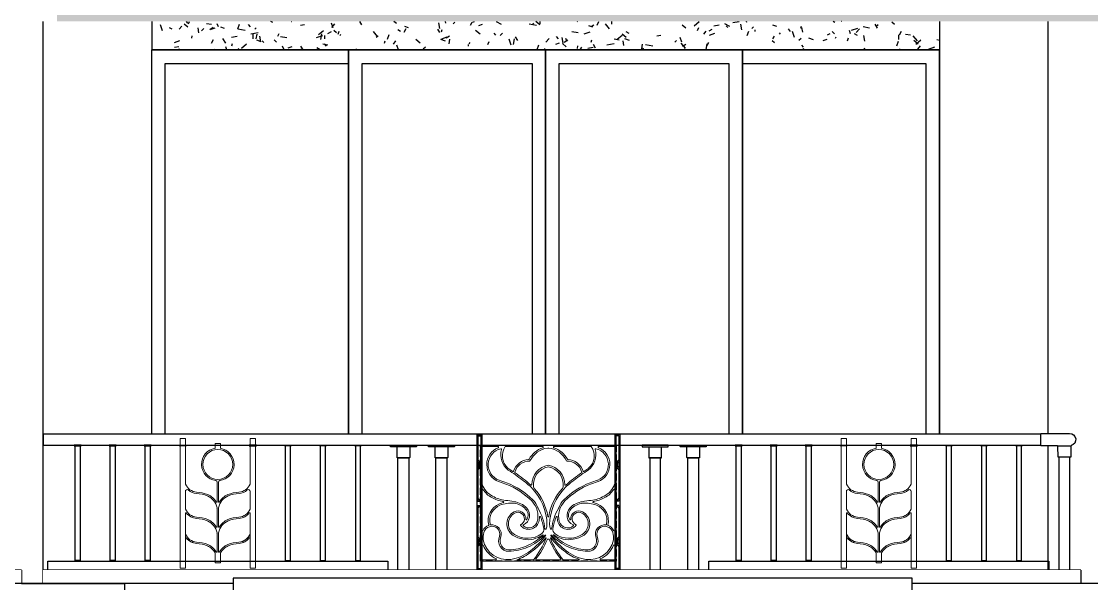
# Model space of a CAD drawing. Extents: x -12446 to 284554, y -295110 to 165007.
# Drawn here: x 84919 to 88859, y -210719 to -208649 of the extents above; entities that cross this region are included whole.
import ezdxf

# ---------------------------------------------------------------- set-up
doc = ezdxf.new("R2010")
doc.units = 0
doc.header["$LTSCALE"] = 1000
doc.linetypes.add('AX-14-E$0$DASH', pattern=[0.35, 0.25, -0.1])
doc.layers.get('0').update_dxf_attribs({"linetype": 'CONTINUOUS'})
doc.layers.get('Defpoints').update_dxf_attribs({"linetype": 'CONTINUOUS'})
for name, color, linetype in [('A-Anno-Note', 241, 'CONTINUOUS'), ('AX-14-comp-tc$0$AX-T-LMCZ-Z$0$AX-13-E01-E03$0$A-Detl-Patt', 8, 'CONTINUOUS'), ('AX-14-comp-tc$0$灰褐色真石漆', 15, 'CONTINUOUS'), ('AX-14-E$0$A-Detl-Fine', 152, 'CONTINUOUS'), ('AX-14-E$0$A-Detl-Medm', 40, 'CONTINUOUS'), ('AX-14-E$0$A-Detl-Thin', 131, 'CONTINUOUS'), ('AX-14-E$0$A-elev-FIXT', 9, 'CONTINUOUS'), ('AX-14-E$0$A-elev-HRAL', 61, 'CONTINUOUS'), ('AX-14-E$0$A-elev-XFINE', 8, 'CONTINUOUS'), ('AX-14-E$0$S-TYN太阳能板', 34, 'CONTINUOUS'), ('AX-14-E$0$栏杆型材', 82, 'CONTINUOUS'), ('AX-14-E$0$立面填充', 251, 'CONTINUOUS'), ('AX-14-E$0$阳台栏杆扶手', 82, 'CONTINUOUS')]:
    doc.layers.add(name, color=color, linetype=linetype)
doc.layers.add('AX-14-E$0$花形线', color=241, linetype='CONTINUOUS', lineweight=15)

# ---------------------------------------------------------------- blocks, each defined once
blk = doc.blocks.new('AX-14-E$0$A$C1DD741FE')
at = {"layer": 'AX-14-E$0$A-Detl-Thin'}
for p, q in [((26970.2, 1550), (23229.8, 1550)), ((26970.2, 1500), (26970.2, 1550)), ((30870.2, 1550), (27050, 1550)), ((27050, 1550), (27050, 1500))]:
    blk.add_line(p, q, dxfattribs=at)
at = {"layer": 'AX-14-E$0$A-Detl-Thin', "color": 1}
blk.add_lwpolyline([(22850, 1400), (22850, 1500), (23229.8, 1500), (23229.8, 1550), (26970.2, 1550), (26970.2, 1500), (27050, 1500), (27050, 1550), (30870.2, 1550), (30870.2, 1500), (34700, 1500), (34700, 1400)], dxfattribs=at)
blk.add_wipeout([(34700, 1500), (34700, 1400), (34650, 1400), (34650, 1300), (34600, 1300), (34450, 670), (34400, 670), (34400, 400), (34450, 400), (34450, 300), (31200, 300), (31200, 400), (31250, 400), (31250, 620), (23050, 620), (23050, 720), (23102.6, 720), (23074.9, 931), (23060, 969.8), (23060, 1009.6), (22989.1, 1009.6), (22920, 1300), (22920, 1330), (22900, 1330), (22900, 1400), (22850, 1400), (22850, 1500), (23229.8, 1500), (23229.8, 1550), (26970.2, 1550), (26970.2, 1500), (27050, 1500), (27050, 1550), (30870.2, 1550), (30870.2, 1500)]).dxf.layer = 'AX-14-E$0$A-Detl-Medm'
at = {"layer": 'AX-14-E$0$A-Detl-Medm'}
for p, q in [((30870.2, 1550), (30870.2, 1500)), ((30950, 1500), (22850, 1500))]:
    blk.add_line(p, q, dxfattribs=at)
blk.add_lwpolyline([(26970.2, 1500), (27350, 1500), (27350, 1400), (27300, 1400), (27300, 1330), (27280, 1330), (27280, 1299.8), (27210.9, 1009.6), (27140, 1009.6), (27140, 969.8), (27125.1, 931), (27120, 889.8), (27097.4, 720), (27150, 720), (27150, 620)], dxfattribs=at)
blk = doc.blocks.new('AX-14-E$0$4080转角立图')
at = {"layer": 'AX-14-E$0$A-elev-FIXT', "linetype": 'Continuous'}
blk.add_line((25.6, 42), (-24.3, 42), dxfattribs=at)
blk.add_lwpolyline([(-25.3, 43, -0.327139), (-24.2, 41.5), (-23.5, 0), (23.5, 0), (24.2, 40.5, -0.409111), (25.7, 42), (85.3, 42, 0.414214), (86.8, 43.5), (86.8, 86.5, 0.414214), (85.3, 88), (-18.8, 88, 0.865157)], format="xyb", close=True, dxfattribs=at)
blk = doc.blocks.new('AX-14-E$0$螺帽01')
at = {"layer": 'AX-14-E$0$A-elev-XFINE', "linetype": 'Continuous'}
blk.add_lwpolyline([(-12.5, -3), (12.5, -3, 0.414214), (13, -2.5), (13, -0.5, 0.414214), (12.5, 0), (-12.5, 0, 0.414214), (-13, -0.5), (-13, -2.5, 0.414214)], format="xyb", close=True, dxfattribs=at)
blk = doc.blocks.new('AX-14-E$0$40固定座立图')
at = {"layer": 'AX-14-E$0$A-elev-HRAL', "color": 6, "linetype": 'Continuous'}
blk.add_line((-26.5, -7), (26.5, -7), dxfattribs=at)
blk.add_lwpolyline([(48, -5), (48.1, 0), (-48.1, 0), (-48, -5, 0.41166), (-46, -7), (-26.5, -7, -0.41166), (-23.5, -10), (-23.2, -46, 0.41166), (-22.2, -47), (22.2, -47, 0.41166), (23.2, -46), (23.5, -10, -0.41166), (26.5, -7), (46, -7, 0.41166)], format="xyb", close=True, dxfattribs=at)
blk = doc.blocks.new('AX-14-E$0$镁铝合金竖杆496')
at = {"layer": 'AX-14-E$0$A-elev-HRAL', "ltscale": 10}
for p, q in [((-13.5, 251.5, 0), (-13.5, -243.5, 0)), ((-13, 252, 0), (5, 252, 0)), ((-10, 248, 0), (-10, 149.3)), ((-9.5, 248.5, 0), (1.5, 248.5, 0)), ((2, 248, 0), (2, -240, 0)), ((5.5, 251.5, 0), (5.5, -243.5, 0)), ((-10, 159.3), (0, 149.3)), ((-10, 149.3), (0, 149.3)), ((-10, 148.3), (-10, 134.3)), ((-10, 148.3), (0, 148.3)), ((-10, 134.3), (0, 134.3)), ((-10, 133.3), (-10, 8)), ((-10, 133.3), (0, 133.3)), ((-10, 123.3), (0, 133.3)), ((0, 149.3), (0, 133.3)), ((2, 141.3), (5.5, 141.3)), ((-10, 18), (0, 8)), ((-10, 8), (0, 8)), ((0, 8), (0, -8)), ((-10, -8), (-10, -133.5)), ((-10, -8), (0, -8)), ((-10, -18), (0, -8)), ((-10, -123.5), (0, -133.5)), ((-10, -133.5), (0, -133.5)), ((-10, -134.5), (-10, -148.5)), ((-10, -134.5), (0, -134.5)), ((-10, -148.5), (0, -148.5)), ((-10, -149.5), (-10, -240, 0)), ((-10, -149.5), (0, -149.5)), ((-10, -159.5), (0, -149.5)), ((0, -133.5), (0, -149.5)), ((2, -141.5), (5.5, -141.5)), ((-13, -244, 0), (5, -244, 0)), ((-9.5, -240.5, 0), (1.5, -240.5, 0))]:
    blk.add_line(p, q, dxfattribs=at)
for centre, start, end in [((-13, 251.5, 0), 90, 180), ((-9.5, 248, 0), 90, 180), ((1.5, 248, 0), 0, 90), ((5, 251.5, 0), 0, 90), ((-13, -243.5, 0), 180, 270), ((-9.5, -240, 0), 180, 270), ((1.5, -240, 0), 270, 0), ((5, -243.5, 0), 270, 0)]:
    blk.add_arc(centre, 0.5, start, end, dxfattribs=at)
blk = doc.blocks.new('AX-14-E$0$祥云铁花七')
at = {"layer": 'AX-14-E$0$花形线'}
for p, q in [((0, -107.2), (0, -3.2)), ((0, -3.2), (7, -3.2)), ((5.5, -6.7), (5.5, -139.2)), ((65, -5.7), (6.5, -5.7)), ((9, -1.2), (7, -3.2)), ((9, -0.2), (491, -0.2)), ((9, -0.2), (9, -1.2)), ((229.3, -5.7), (91.6, -5.7)), ((408.4, -5.7), (270.7, -5.7)), ((493.5, -5.7), (435, -5.7)), ((491, -0.2), (491, -1.2)), ((491, -1.2), (493, -3.2)), ((500, -3.2), (493, -3.2)), ((494.5, -139.2), (494.5, -6.7)), ((500, -3.2), (500, -107.2)), ((0, -407.2), (0, -107.2)), ((101.4, -84.4), (119, -97)), ((381, -97), (398.6, -84.4)), ((500, -107.2), (500, -407.2)), ((94.2, -143.7), (67, -134.4)), ((96.2, -138.5), (96.2, -138.5)), ((403.8, -138.5), (403.8, -138.5)), ((433, -134.4), (405.8, -143.7)), ((5.5, -164.1), (5.5, -314.3)), ((494.5, -314.3), (494.5, -164.1)), ((35.6, -290.7), (36, -293.1)), ((214.8, -282.6), (214.7, -282.7)), ((285.3, -282.7), (285.2, -282.6)), ((464, -293.1), (464.4, -290.7)), ((504, -348.5), (500, -348.5)), ((505, -349.5), (504, -348.5)), ((504, -362.5), (504, -348.5)), ((505, -361.5), (505, -349.5)), ((5.5, -369.9), (5.5, -421.5)), ((494.5, -421.5), (494.5, -369.9)), ((504, -362.5), (500, -362.5)), ((505, -361.5), (504, -362.5)), ((0, -425), (0, -405.2)), ((0, -425), (7, -425)), ((6.5, -422.5), (57.3, -422.5)), ((9, -427), (7, -425)), ((9, -428), (9, -427)), ((491, -428), (9, -428)), ((138.2, -422.5), (195.1, -422.5)), ((205.6, -422.5), (294.4, -422.5)), ((304.9, -422.5), (366.1, -422.5)), ((443.2, -422.5), (493.5, -422.5)), ((491, -427), (493, -425)), ((491, -428), (491, -427)), ((500, -425), (493, -425)), ((500, -405.2), (500, -425))]:
    blk.add_line(p, q, dxfattribs=at)
at = {"layer": 'AX-14-E$0$花形线', "ltscale": 10}
for p, q in [((-5, -66.7), (-4, -65.7)), ((-5, -78.7), (-5, -66.7)), ((-5, -78.7), (-4, -79.7)), ((-4, -65.7), (0, -65.7)), ((-4, -79.7), (-4, -65.7)), ((504, -65.7), (500, -65.7)), ((505, -66.7), (504, -65.7)), ((504, -79.7), (504, -65.7)), ((505, -78.7), (504, -79.7)), ((505, -78.7), (505, -66.7)), ((-4, -79.7), (0, -79.7)), ((504, -79.7), (500, -79.7)), ((-5, -349.5), (-4, -348.5)), ((-5, -361.5), (-5, -349.5)), ((-4, -348.5), (0, -348.5)), ((-4, -362.5), (-4, -348.5)), ((-5, -361.5), (-4, -362.5)), ((-4, -362.5), (0, -362.5))]:
    blk.add_line(p, q, dxfattribs=at)
at = {"layer": 'AX-14-E$0$花形线'}
for centre, radius, start, end in [((6.5, -6.7), 1, 90, 180), ((90.2, -71.8), 66.8, 111.4629, 249.7109), ((89.4, -72.2), 60.6, 103.7038, 249.4926), ((65, -7.7), 2, 291.4629, 90), ((146.9, -35), 72.1, 164.5587, 232.2861), ((75.5, -15.3), 2, 344.5587, 103.7038), ((139.1, -39.8), 58.4, 144.3447, 229.8382), ((258.8, -95.4), 90.5, 108.6201, 151.5086), ((258.2, -94.7), 84.1, 96.8348, 154.2697), ((229.3, -7.7), 2, 288.6201, 90), ((250, -26), 15, 83.1652, 96.8348), ((241.8, -94.7), 84.1, 25.7303, 83.1652), ((270.7, -7.7), 2, 90, 251.3799), ((241.2, -95.4), 90.5, 28.4914, 71.3799), ((353.1, -35), 72.1, 307.7139, 15.4413), ((360.9, -39.8), 58.4, 310.1618, 35.6553), ((424.5, -15.3), 2, 76.2962, 195.4413), ((410.6, -72.2), 60.6, 289.9688, 76.2962), ((435, -7.7), 2, 90, 248.5371), ((409.8, -71.8), 66.8, 290.2891, 68.5371), ((493.5, -6.7), 1, 0, 90), ((180.7, -114.8), 61.6, 92.9378, 162.2662), ((180.7, -114.8), 56.1, 89.2014, 164.7366), ((177.5, -51.3), 2, 272.9378, 332.1055), ((181.5, -57.7), 1, 269.2014, 334.727), ((262.6, -147.1), 73.7, 99.8083, 178.7152), ((237.4, -147.1), 73.7, 1.2848, 80.1917), ((318.5, -57.7), 1, 205.273, 270.7986), ((319.3, -114.8), 56.1, 15.2634, 90.7986), ((322.5, -51.3), 2, 207.8945, 267.0622), ((319.3, -114.8), 61.6, 17.7338, 87.0622), ((-287.1, -696.9), 719.7, 52.1378, 57.1958), ((120.2, -95.4), 2, 234.3098, 342.2662), ((128.6, -100.5), 2, 164.7366, 234.9669), ((-181, -559.2), 551.4, 48.3295, 55.988), ((261.2, -145.6), 66, 99.8055, 187.1068), ((238.8, -145.6), 66, 352.8932, 80.1945), ((681, -559.2), 551.4, 124.012, 131.6705), ((787.1, -696.9), 719.7, 122.8042, 127.8622), ((371.4, -100.5), 2, 305.0331, 15.2634), ((379.8, -95.4), 2, 197.7338, 305.6902), ((20.5, -139.2), 15, 180, 198.5788), ((78.8, -119.6), 76.5, 198.5788, 243.5048), ((73.4, -114.9), 15, 249.4926, 253.5166), ((-30.5, -466.2), 351.3, 68.8614, 73.5166), ((-3.1, -395.2), 269.7, 44.6157, 68.8614), ((-10.5, -406.5), 288.4, 45.1922, 68.2807), ((-6.7, -352.7), 276.1, 45.5911, 54.2274), ((186.9, -145.9), 2, 228.3295, 10.7823), ((49.6, -295.2), 195.5, 0.3834, 45.5911), ((205.7, -152.9), 10, 185.2537, 222.1559), ((450.4, -295.2), 195.5, 134.4089, 179.6166), ((294.3, -152.9), 10, 317.8441, 354.7463), ((510.5, -406.5), 288.4, 111.7193, 134.8078), ((503.1, -395.2), 269.7, 111.1386, 135.3843), ((313.1, -145.9), 2, 169.2177, 311.6705), ((506.7, -352.7), 276.1, 125.7726, 134.4089), ((530.5, -466.2), 351.3, 106.4044, 111.1386), ((421.2, -119.6), 76.5, 296.4952, 341.4212), ((479.5, -139.2), 15, 341.4212, 0), ((7.5, -164.1), 2, 31.9301, 180), ((78.7, -119.7), 81.9, 211.9301, 243.3006), ((105.7, -81.9), 128, 240.1164, 260.3322), ((105.7, -81.9), 122.5, 240.1164, 263.9737), ((48.3, -295.4), 202.4, 9.2413, 42.1559), ((451.7, -295.4), 202.4, 137.8441, 170.7587), ((394.3, -81.9), 122.5, 276.0263, 299.8836), ((394.3, -81.9), 128, 279.6678, 299.8836), ((421.3, -119.7), 81.9, 296.6994, 328.0699), ((492.5, -164.1), 2, 360, 148.0699), ((95.1, -278.1), 66.4, 112.1901, 194.3855), ((94.9, -277.9), 60.7, 112.1323, 192.199), ((115.1, -332), 123.9, 104.3564, 111.3434), ((114, -324.9), 111.5, 85.2413, 112.1323), ((83.9, -210), 2, 284.3564, 80.3322), ((53.6, -567.3), 365.7, 78.9111, 83.8433), ((114.3, -285.5), 72.2, 43.6853, 82.8845), ((115.1, -283.9), 76, 43.334, 83.3313), ((142, -258.6), 39.1, 295.1597, 43.334), ((144.4, -257.8), 31.3, 329.1668, 45.0781), ((133.7, -261.3), 78.3, 345.2933, 45.1922), ((133.7, -261.3), 83.8, 21.5129, 45.1922), ((230.3, -223.3), 20, 201.5129, 209.4559), ((34.3, -333.9), 205, 7.1734, 29.4559), ((465.7, -333.9), 205, 150.5441, 172.8266), ((269.7, -223.3), 20, 330.5441, 338.4871), ((366.3, -261.3), 78.3, 134.8078, 194.7067), ((366.3, -261.3), 83.8, 134.8078, 158.4871), ((358, -258.6), 39.1, 136.666, 244.8403), ((355.6, -257.8), 31.3, 134.9219, 210.8332), ((384.9, -283.9), 76, 96.6687, 136.666), ((385.7, -285.5), 72.2, 97.1155, 136.3147), ((446.4, -567.3), 365.7, 96.1567, 101.0889), ((386, -324.9), 111.5, 67.8677, 94.7586), ((416.1, -210), 2, 99.6678, 255.6436), ((384.9, -332), 123.9, 68.6566, 75.6436), ((405.1, -277.9), 60.7, 347.801, 67.8677), ((404.9, -278.1), 66.4, 345.6145, 67.8099), ((148.1, -290.2), 50.6, 118.3226, 234.3446), ((148, -290.1), 45, 117.9536, 240.6207), ((138.1, -271.5), 29.5, 357.7363, 118.4287), ((138.1, -271.5), 24, 293.393, 117.9205), ((169.6, -272.8), 2, 177.7363, 329.1668), ((133.7, -261.3), 83.8, 345.2933, 357.6896), ((219.4, -264.8), 2, 20.1455, 177.6896), ((-25.3, -354.5), 262.7, 10.3928, 20.1455), ((250, -262.6), 2, 189.2413, 350.7587), ((525.3, -354.5), 262.7, 159.8545, 169.6072), ((280.6, -264.8), 2, 2.3104, 159.8545), ((366.3, -261.3), 83.8, 182.3104, 194.7067), ((330.4, -272.8), 2, 210.8332, 2.2637), ((361.9, -271.5), 29.5, 61.5713, 182.2637), ((361.9, -271.5), 24, 62.0795, 246.607), ((352, -290.1), 45, 299.3793, 62.0464), ((351.9, -290.2), 50.6, 305.6554, 61.6774), ((7.5, -314.3), 2, 180, 334.1364), ((44.7, -332.3), 39.3, 111.7373, 154.1364), ((45, -332.8), 34.4, 109.6431, 162.4707), ((29.7, -294.9), 1, 291.9632, 14.3855), ((42.5, -327.8), 28.8, 343.2516, 108.1432), ((37, -292.9), 1, 191.0799, 278.9061), ((42.5, -327.8), 34.3, 342.2251, 98.9061), ((148, -294.5), 1, 113.393, 217.2759), ((177.8, -271.8), 38.5, 217.2759, 343.5434), ((159.4, -295.7), 2, 115.1597, 230.4792), ((178.6, -272.6), 32.1, 230.4792, 344.4049), ((213.4, -310.8), 20, 304.6649, 10.3928), ((239.7, -308.1), 2, 187.1734, 335.5468), ((205.1, -292.3), 40.1, 335.5468, 357.7723), ((294.9, -292.3), 40.1, 182.2277, 204.4532), ((260.3, -308.1), 2, 204.4532, 352.8266), ((286.6, -310.8), 20, 169.6072, 235.3351), ((322.2, -271.8), 38.5, 196.4566, 322.7241), ((321.4, -272.6), 32.1, 195.5951, 309.5208), ((340.6, -295.7), 2, 309.5208, 64.8403), ((352, -294.5), 1, 322.7241, 66.607), ((457.5, -327.8), 34.3, 81.0939, 197.7749), ((457.5, -327.8), 28.8, 71.8568, 196.7484), ((463, -292.9), 1, 261.0939, 348.9201), ((455, -332.8), 34.4, 17.5293, 70.3569), ((470.3, -294.9), 1, 165.6145, 248.0368), ((455.3, -332.3), 39.3, 25.8636, 68.2627), ((492.5, -314.3), 2, 205.8636, 0), ((98.6, -342), 88.6, 167.2346, 184.2621), ((99.3, -331.1), 90.7, 191.1235, 277.7), ((107.1, -351.7), 40.2, 157.1293, 212.2197), ((107.1, -351.7), 34.7, 157.134, 212.4682), ((176.1, -243.2), 105.2, 236.8488, 260.0488), ((173.7, -253.4), 89.7, 237.7959, 304.6649), ((174.2, -254), 94.3, 260.0488, 306.1557), ((75.9, -161.3), 230.4, 294.2606, 312.4746), ((92, -188), 205, 293.5859, 315.7061), ((5.5, -153.1), 295.9, 307.0893, 322.472), ((23.9, -173.6), 273.8, 306.6048, 322.2397), ((-30.5, -235.3), 293.2, 320.3131, 338.4375), ((-3.8, -249.5), 268.3, 320.7734, 338.2141), ((230.5, -331), 1.09, 342.7316, 126.1557), ((239.1, -332.5), 1.33, 322.472, 104.2732), ((240.9, -342.5), 1.33, 338.4375, 114.1721), ((250, -351), 5, 21.7859, 158.2141), ((503.8, -249.5), 268.3, 201.7859, 219.2266), ((259.1, -342.5), 1.33, 65.8279, 201.5625), ((530.5, -235.3), 293.2, 201.5625, 219.6869), ((260.9, -332.5), 1.33, 75.7268, 217.528), ((476.1, -173.6), 273.8, 217.7603, 233.3952), ((494.5, -153.1), 295.9, 217.528, 232.9107), ((408, -188), 205, 224.2939, 246.4141), ((269.5, -331), 1.09, 53.8443, 197.2684), ((424.1, -161.3), 230.4, 227.5254, 245.7394), ((325.8, -254), 94.3, 233.8443, 279.9512), ((326.3, -253.4), 89.7, 235.3351, 302.2041), ((323.9, -243.2), 105.2, 279.9512, 303.1512), ((400.5, -330.8), 91, 262.4286, 348.7478), ((392.9, -351.7), 34.7, 327.5318, 22.866), ((392.9, -351.7), 40.2, 327.7803, 22.8707), ((401.4, -342), 88.6, 355.7379, 12.7654), ((8, -370.3), 2.5, 33.9087, 170.982), ((97.8, -332.9), 94.8, 202.3084, 245.8595), ((104.7, -354.5), 36.7, 210.5687, 270.3076), ((104.7, -354.5), 31.2, 210.5585, 270.3163), ((104, -223.5), 162.2, 270.3163, 294.2606), ((100.6, -207.8), 183.4, 271.3252, 293.5859), ((87.1, -267.4), 155.5, 279.0375, 308.5138), ((96.7, -279.7), 145.4, 285.8798, 308.5187), ((442.8, -218.5), 217.9, 233.3952, 249.4015), ((412.9, -267.4), 155.5, 231.4862, 260.9625), ((399.4, -207.8), 183.4, 246.4141, 268.6748), ((396, -223.5), 162.2, 245.7394, 269.6837), ((395.3, -354.5), 31.2, 269.6837, 329.4415), ((395.3, -354.5), 36.7, 269.6924, 329.4313), ((402.2, -332.9), 94.8, 294.6417, 337.6916), ((492, -370.3), 2.5, 9.018, 146.0913), ((6.5, -421.5), 1, 180, 270), ((57.3, -420.5), 2, 270, 32.0975), ((138.2, -420.5), 2, 151.1399, 270), ((205.6, -420.5), 2, 140.7734, 270), ((294.4, -420.5), 2, 270, 39.2266), ((443.2, -420.5), 2, 135.3636, 270), ((493.5, -421.5), 1, 270, 0)]:
    blk.add_arc(centre, radius, start, end, dxfattribs=at)
at = {"layer": 'Defpoints', "color": 1, "linetype": 'AX-14-E$0$DASH', "ltscale": 0.1}
blk.add_lwpolyline([(0, -428), (500, -428), (500, 0), (0, 0)], close=True, dxfattribs=at)
blk = doc.blocks.new('AX-14-E$0$麦穗铁花十')
at = {"layer": 'AX-14-E$0$花形线'}
for p, q in [((0, 0), (19, 0)), ((0, -477), (0, 0)), ((19, 0), (19, -163.7)), ((258, -163.7), (258, 0)), ((258, 0), (277, 0)), ((277, 0), (277, -477)), ((148, -18), (129, -18)), ((129, -36), (129, -18)), ((148, -18), (148, -36)), ((19, -194.2), (19, -255.7)), ((136, -232.5), (136, -159.8)), ((141, -159.8), (141, -232.5)), ((258, -255.7), (258, -194.2)), ((19, -274.9), (19, -347.7)), ((136, -324.5), (136, -258.9)), ((141, -258.9), (141, -324.5)), ((258, -347.7), (258, -274.9)), ((19, -477), (19, -347.7)), ((136, -416.5), (136, -350.9)), ((136, -416.5), (136, -350.9)), ((141, -350.9), (141, -416.5)), ((141, -350.9), (141, -416.5)), ((258, -347.7), (258, -458.9)), ((19, -366.9), (19, -439.7)), ((19, -366.9), (19, -439.7)), ((258, -439.7), (258, -366.9)), ((258, -477), (258, -366.9)), ((129, -458), (129, -421.2)), ((148, -458), (148, -421.2)), ((148, -458), (129, -458)), ((19, -477), (0, -477)), ((277, -477), (258, -477))]:
    blk.add_line(p, q, dxfattribs=at)
blk.add_circle((138.5, -95.2), 55, dxfattribs=at)
for centre, radius, start, end in [((138.5, -95.2), 60, 99.1102, 263.3742), ((138.5, -95.2), 60, 276.6258, 80.8898), ((131, -159.8), 5, 0, 83.3742), ((146, -159.8), 5, 96.6259, 180), ((29, -163.7), 10, 180, 202.5285), ((25.5, -194.2), 6.5, 48.9817, 180), ((65, -148.8), 49, 202.5283, 264.7738), ((65, -148.8), 53.7, 228.9817, 264.9129), ((212, -148.8), 49, 275.2262, 337.4717), ((212, -148.8), 53.7, 275.0871, 311.0183), ((251.5, -194.2), 6.5, 360, 131.0183), ((248, -163.7), 10, 337.4718, 360), ((55.9, -319.5), 117.3, 67.9628, 87.8994), ((55.9, -319.4), 121.9, 67.8778, 87.8433), ((74.7, -267.6), 62.3, 11.9892, 66.0287), ((74.7, -267.6), 67, 30.6455, 66.0287), ((134, -232.5), 2, 210.6455, 360), ((143, -232.5), 2, 180, 329.3545), ((202.3, -267.6), 62.3, 113.9713, 168.0108), ((202.3, -267.6), 67, 113.9713, 149.3545), ((221.1, -319.4), 121.9, 92.1567, 112.1222), ((221.1, -319.5), 117.3, 92.1006, 112.0372), ((29, -255.7), 10, 180, 202.5285), ((21, -274.9), 2, 37.8001, 180), ((65, -240.8), 49, 202.5283, 264.7738), ((65, -240.8), 53.7, 217.8001, 264.9129), ((116, -258.9), 20, 360, 11.9893), ((161, -258.9), 20, 168.0107, 180), ((212, -240.8), 49, 275.2262, 337.4717), ((212, -240.8), 53.7, 275.0871, 322.1999), ((256, -274.9), 2, 360, 142.1999), ((248, -255.7), 10, 337.4718, 360), ((55.9, -411.5), 117.3, 67.9628, 87.8994), ((55.9, -411.4), 121.9, 67.8778, 87.8433), ((74.7, -359.6), 62.3, 11.9892, 66.0287), ((74.7, -359.6), 67, 30.6455, 66.0287), ((202.3, -359.6), 62.3, 113.9713, 168.0108), ((202.3, -359.6), 67, 113.9713, 149.3545), ((221.1, -411.4), 121.9, 92.1567, 112.1222), ((221.1, -411.5), 117.3, 92.1006, 112.0372), ((29, -347.7), 10, 180, 202.5285), ((29, -347.7), 10, 180, 202.5285), ((65, -332.8), 49, 202.5283, 264.7738), ((65, -332.8), 49, 202.5283, 264.7738), ((65, -332.8), 49, 202.5283, 264.7738), ((134, -324.5), 2, 210.6456, 360), ((116, -350.9), 20, 360, 11.9892), ((116, -350.9), 20, 360, 11.9892), ((143, -324.5), 2, 180, 329.3545), ((161, -350.9), 20, 168.0107, 180), ((161, -350.9), 20, 168.0108, 180), ((212, -332.8), 49, 275.2262, 339.9297), ((212, -332.8), 49, 275.2262, 337.4717), ((212, -332.8), 49, 275.2262, 337.4717), ((248, -347.7), 10, 337.4718, 360), ((248, -347.7), 10, 337.4718, 360), ((21, -366.9), 2, 37.8001, 180), ((21, -366.9), 2, 37.8001, 180), ((65, -332.8), 53.7, 217.8001, 264.9129), ((65, -332.8), 53.7, 217.8001, 264.9129), ((65, -332.8), 53.7, 220.6616, 264.9129), ((55.9, -503.5), 117.3, 67.9628, 87.8994), ((55.9, -503.5), 117.3, 67.9628, 87.8994), ((55.9, -503.4), 121.9, 67.8778, 87.8433), ((55.9, -503.4), 121.9, 67.8778, 87.8433), ((74.7, -451.6), 67, 33.5141, 66.0287), ((74.7, -451.6), 67, 30.6455, 66.0287), ((74.7, -451.6), 67, 30.6455, 66.0287), ((202.3, -451.6), 67, 113.9713, 149.3545), ((202.3, -451.6), 67, 113.9713, 149.3545), ((202.3, -451.6), 67, 113.9713, 149.3545), ((202.3, -451.6), 67, 113.9713, 146.4859), ((221.1, -503.4), 121.9, 92.1567, 112.1222), ((221.1, -503.4), 121.9, 92.1567, 112.1222), ((221.1, -503.5), 117.3, 92.1006, 112.0372), ((221.1, -503.5), 117.3, 92.1006, 112.0372), ((212, -332.8), 53.7, 275.0871, 322.1999), ((212, -332.8), 53.7, 275.0871, 322.1999), ((212, -332.8), 53.7, 275.0871, 319.3384), ((256, -366.9), 2, 360, 142.1999), ((256, -366.9), 2, 360, 142.1999), ((74.7, -451.6), 62.3, 29.2187, 66.0287), ((134, -416.5), 2, 210.6456, 360), ((134, -416.5), 2, 210.6455, 360), ((143, -416.5), 2, 180, 329.3545), ((143, -416.5), 2, 180, 329.3544), ((202.3, -451.6), 62.3, 113.9713, 150.7813)]:
    blk.add_arc(centre, radius, start, end, dxfattribs=at)
blk = doc.blocks.new('AX-14-E$0$sreherhehrheg')
at = {"layer": 'AX-14-E$0$A-Detl-Fine'}
for points in [[(171311.3, 244652.7), (171311.3, 246017.7), (171986.3, 246017.7)], [(172036.3, 244652.7), (172036.3, 246017.7), (172661.3, 246017.7), (172661.3, 244652.7)], [(172761.3, 244652.7), (172761.3, 246017.7), (173386.3, 246017.7), (173386.3, 244652.7)], [(173436.3, 246017.7), (174111.3, 246017.7), (174111.3, 244652.7)]]:
    blk.add_lwpolyline(points, dxfattribs=at)
at = {"layer": 'AX-14-E$0$A-Detl-Thin'}
for p, q in [((170861.3, 244102.7), (170861.3, 246172.7)), ((174561.3, 244655.7), (174561.3, 246172.7)), ((174161.3, 246067.7), (171261.3, 246067.7)), ((174161.3, 244652.7), (174161.3, 246067.7)), ((174561.3, 244152.7), (174561.3, 244609.7))]:
    blk.add_line(p, q, dxfattribs=at)
for points in [[(171261.3, 244652.7), (171261.3, 246067.7), (171986.3, 246067.7), (171986.3, 244652.7)], [(171986.3, 244652.7), (171986.3, 246067.7), (172711.3, 246067.7), (172711.3, 244652.7)], [(172711.3, 244652.7), (172711.3, 246067.7), (173436.3, 246067.7), (173436.3, 244652.7)], [(173436.3, 244652.7), (173436.3, 246067.7), (174161.3, 246067.7), (174161.3, 244652.7)]]:
    blk.add_lwpolyline(points, dxfattribs=at)
at = {"layer": 'AX-14-E$0$A-elev-HRAL', "ltscale": 10, "elevation": 0}
for points in [[(170976, 244612.7, 0.414214), (170975.5, 244612.2), (170975.5, 244610.2, 0.414214), (170976, 244609.7), (171001, 244609.7, 0.414214), (171001.5, 244610.2), (171001.5, 244612.2, 0.414214), (171001, 244612.7)], [(171105, 244612.7, 0.414214), (171104.5, 244612.2), (171104.5, 244610.2, 0.414214), (171105, 244609.7), (171130, 244609.7, 0.414214), (171130.5, 244610.2), (171130.5, 244612.2, 0.414214), (171130, 244612.7)], [(171234, 244612.7, 0.414214), (171233.5, 244612.2), (171233.5, 244610.2, 0.414214), (171234, 244609.7), (171259, 244609.7, 0.414214), (171259.5, 244610.2), (171259.5, 244612.2, 0.414214), (171259, 244612.7)], [(171775, 244612.7, -0.414214), (171775.5, 244612.2), (171775.5, 244610.2, -0.414214), (171775, 244609.7), (171750, 244609.7, -0.414214), (171749.5, 244610.2), (171749.5, 244612.2, -0.414214), (171750, 244612.7)], [(171904, 244612.7, -0.414214), (171904.5, 244612.2), (171904.5, 244610.2, -0.414214), (171904, 244609.7), (171879, 244609.7, -0.414214), (171878.5, 244610.2), (171878.5, 244612.2, -0.414214), (171879, 244612.7)], [(172033, 244612.7, -0.414214), (172033.5, 244612.2), (172033.5, 244610.2, -0.414214), (172033, 244609.7), (172008, 244609.7, -0.414214), (172007.5, 244610.2), (172007.5, 244612.2, -0.414214), (172008, 244612.7)], [(173409.5, 244612.7, 0.414214), (173409, 244612.2), (173409, 244610.2, 0.414214), (173409.5, 244609.7), (173434.5, 244609.7, 0.414214), (173435, 244610.2), (173435, 244612.2, 0.414214), (173434.5, 244612.7)], [(173538.5, 244612.7, 0.414214), (173538, 244612.2), (173538, 244610.2, 0.414214), (173538.5, 244609.7), (173563.5, 244609.7, 0.414214), (173564, 244610.2), (173564, 244612.2, 0.414214), (173563.5, 244612.7)], [(173667.5, 244612.7, 0.414214), (173667, 244612.2), (173667, 244610.2, 0.414214), (173667.5, 244609.7), (173692.5, 244609.7, 0.414214), (173693, 244610.2), (173693, 244612.2, 0.414214), (173692.5, 244612.7)], [(174208.5, 244612.7, -0.414214), (174209, 244612.2), (174209, 244610.2, -0.414214), (174208.5, 244609.7), (174183.5, 244609.7, -0.414214), (174183, 244610.2), (174183, 244612.2, -0.414214), (174183.5, 244612.7)], [(174337.5, 244612.7, -0.414214), (174338, 244612.2), (174338, 244610.2, -0.414214), (174337.5, 244609.7), (174312.5, 244609.7, -0.414214), (174312, 244610.2), (174312, 244612.2, -0.414214), (174312.5, 244612.7)], [(174466.5, 244612.7, -0.414214), (174467, 244612.2), (174467, 244610.2, -0.414214), (174466.5, 244609.7), (174441.5, 244609.7, -0.414214), (174441, 244610.2), (174441, 244612.2, -0.414214), (174441.5, 244612.7)]]:
    blk.add_lwpolyline(points, format="xyb", close=True, dxfattribs=at)
for points in [[(170998, 244187.7), (170979, 244187.7), (170979, 244609.7), (170998, 244609.7)], [(171127, 244187.7), (171108, 244187.7), (171108, 244609.7), (171127, 244609.7)], [(171256, 244187.7), (171237, 244187.7), (171237, 244609.7), (171256, 244609.7)], [(171753, 244187.7), (171772, 244187.7), (171772, 244609.7), (171753, 244609.7)], [(171882, 244187.7), (171901, 244187.7), (171901, 244609.7), (171882, 244609.7)], [(172011, 244187.7), (172030, 244187.7), (172030, 244609.7), (172011, 244609.7)], [(173431.5, 244187.7), (173412.5, 244187.7), (173412.5, 244609.7), (173431.5, 244609.7)], [(173560.5, 244187.7), (173541.5, 244187.7), (173541.5, 244609.7), (173560.5, 244609.7)], [(173689.5, 244187.7), (173670.5, 244187.7), (173670.5, 244609.7), (173689.5, 244609.7)], [(174186.5, 244187.7), (174205.5, 244187.7), (174205.5, 244609.7), (174186.5, 244609.7)], [(174315.5, 244187.7), (174334.5, 244187.7), (174334.5, 244609.7), (174315.5, 244609.7)], [(174444.5, 244187.7), (174463.5, 244187.7), (174463.5, 244609.7), (174444.5, 244609.7)]]:
    blk.add_lwpolyline(points, close=True, dxfattribs=at)
at = {"layer": 'AX-14-E$0$栏杆型材', "elevation": 0}
for points in [[(172167.8, 244565.7), (172207.8, 244565.7), (172207.8, 244152.7), (172167.8, 244152.7)], [(172307.8, 244565.7), (172347.8, 244565.7), (172347.8, 244152.7), (172307.8, 244152.7)], [(173134.8, 244565.7), (173094.8, 244565.7), (173094.8, 244152.7), (173134.8, 244152.7)], [(173234.8, 244565.7), (173274.8, 244565.7), (173274.8, 244152.7), (173234.8, 244152.7)]]:
    blk.add_lwpolyline(points, close=True, dxfattribs=at)
at = {"layer": 'AX-14-E$0$栏杆型材'}
for points in [[(174641.3, 244567.7), (174601.3, 244567.7), (174601.3, 244152.7), (174641.3, 244152.7)], [(170878.3, 244184.7), (172130.8, 244184.7), (172130.8, 244152.7), (170878.3, 244152.7)], [(173311.8, 244184.7), (174564.3, 244184.7), (174564.3, 244152.7), (173311.8, 244152.7)]]:
    blk.add_lwpolyline(points, close=True, dxfattribs=at)
at = {"layer": 'AX-14-E$0$阳台栏杆扶手'}
blk.add_lwpolyline([(170861.7, 244612.7), (174534.5, 244612.7), (174534.5, 244652.7), (170861.7, 244652.7)], close=True, dxfattribs=at)
blk.add_blockref('AX-14-E$0$麦穗铁花十', (171366, 244636.7, 0))
at = {"xscale": -1}
for name, p in [('AX-14-E$0$麦穗铁花十', (174076.5, 244636.7, 0)), ('AX-14-E$0$祥云铁花七', (172971.3, 244612.7, 0))]:
    blk.add_blockref(name, p, dxfattribs=at)
at = {"layer": 'AX-14-E$0$A-elev-HRAL'}
for name, p in [('AX-14-E$0$镁铝合金竖杆496', (172471.3, 244398.7, 0)), ('AX-14-E$0$40固定座立图', (173114.8, 244612.7, 0))]:
    blk.add_blockref(name, p, dxfattribs=at)
at = {"layer": 'AX-14-E$0$A-elev-HRAL', "xscale": -1}
for name, p in [('AX-14-E$0$镁铝合金竖杆496', (172971.3, 244398.7, 0)), ('AX-14-E$0$4080转角立图', (174621.3, 244567.7)), ('AX-14-E$0$40固定座立图', (172187.8, 244612.7, 0)), ('AX-14-E$0$40固定座立图', (172327.8, 244612.7, 0)), ('AX-14-E$0$40固定座立图', (173254.8, 244612.7, 0))]:
    blk.add_blockref(name, p, dxfattribs=at)
at = {"layer": 'AX-14-E$0$栏杆型材', "xscale": -1}
for p in [(171375.5, 244612.7, 0), (171376.3, 244612.6, 0), (173808.3, 244612.6, 0), (173809, 244612.7, 0)]:
    blk.add_blockref('AX-14-E$0$螺帽01', p, dxfattribs=at)
at = {"layer": 'AX-14-E$0$栏杆型材'}
for p in [(171633.5, 244612.7, 0), (171634.3, 244612.6, 0), (174066.3, 244612.6, 0), (174067, 244612.7, 0)]:
    blk.add_blockref('AX-14-E$0$螺帽01', p, dxfattribs=at)
blk = doc.blocks.new('AX-14-E$0$A$C7ECB27C2')
blk.add_wipeout([(2500, 800), (0, 800), (0, 0), (2500, 0)])
at = {"layer": 'AX-14-E$0$立面填充'}
h = blk.add_hatch(dxfattribs=at)
h.set_pattern_fill('ANSI33', color=256, scale=100)
h.set_pattern_definition([(45, (-353279.97, -423508.4), (-224.5064, 224.5064), []), (45, (-353055.47, -423508.4), (-224.5064, 224.5064), [158.75, -79.375])])
h.paths.add_polyline_path([(2450, 750), (50, 750), (50, 50), (2450, 50)])
at = {"layer": 'AX-14-E$0$S-TYN太阳能板'}
for points in [[(2500, 800), (0, 800), (0, 0), (2500, 0)], [(2450, 750), (50, 750), (50, 50), (2450, 50)]]:
    blk.add_lwpolyline(points, close=True, dxfattribs=at)
blk = doc.blocks.new('AX-14-E$0$M16太阳能')
blk.add_blockref('AX-14-E$0$A$C7ECB27C2', (172212.6, 122397.8))
blk = doc.blocks.new('AX-14-comp-tc')
at = {"layer": 'AX-14-comp-tc$0$灰褐色真石漆'}
h = blk.add_hatch(dxfattribs=at)
h.set_pattern_fill('离散材料', color=256, scale=50)
h.set_pattern_definition([(0, (-85814.1, -435401.72), (132, 228), [12, -201, 9, -87, 18, -213]), (10, (-85871.1, -435278.72), (80.67614, 285.34428), [21, -51, 27, -159, 15, -198]), (20, (-85901.11, -435374.72), (133.47095, 220.97625), [24, -165, 21, -123, 15, -96]), (30, (-85814.1, -435392.72), (-21.96926, 254.05187), [15, -99, 12, -147, 9, -195]), (40, (-85898.11, -435326.72), (33.83592, 216.370355), [12, -132, 9, -84, 24, -153]), (50, (-85853.1, -435434.72), (-80.24786, 235.7335), [6, -111, 15, -183, 18, -93]), (60, (-85844.1, -435413.72), (-99.47303, 223.70766), [15, -123, 6, -144, 12, -111]), (70, (-85877.11, -435449.72), (-109.89227, 215.58685), [9, -57, 18, -96, 12, -132]), (80, (-85862.1, -435272.72), (-208.56534, 164.71945), [21, -132, 9, -156, 18, -147]), (90, (-85844.1, -435401.72), (-264, 111), [18, -93, 12, -183, 6, -186]), (100, (-85892.1, -435308.72), (-247.97146, 145.14529), [21, -117, 18, -96, 21, -219]), (110, (-85913.1, -435479.72), (-240.44034, 81.69114), [24, -78, 12, -159, 18, -174]), (120, (-85994.1, -435443.72), (-286.64994, 28.49227), [15, -201, 18, -93, 21, -123]), (130, (-85928.11, -435509.72), (-279.10777, 71.26608), [9, -66, 12, -129, 24, -168]), (140, (-86018.11, -435269.72), (-220.59685, -34.20569), [18, -108, 21, -93, 12, -126]), (150, (-85769.1, -435527.72), (-204.82497, -120.76726), [12, -84, 24, -186, 21, -171]), (160, (-85967.1, -435359.72), (-237.90107, -162.42869), [18, -126, 15, -114, 12, -183]), (170, (-85949.1, -435431.72), (-215.64405, -169.12317), [27, -99, 18, -135, 24, -132])])
h.paths.add_polyline_path([(88047.5, -214171.9), (85547.5, -214171.9), (85547.5, -214971.9), (88047.5, -214971.9)], flags=16)
h.paths.add_polyline_path([(88667.6, -214026.9), (88667.6, -214076.9), (88847.5, -214076.9), (88847.5, -214176.9), (88747.5, -214176.9), (88747.5, -214761.9), (88797.5, -214761.9), (88797.5, -215071.9), (84897.5, -215071.9), (84897.5, -214761.9), (84847.5, -214761.9), (84847.5, -214176.9), (84947.5, -214176.9), (84947.5, -214076.9), (84847.5, -214076.9), (84847.8, -214026.9)])
h = blk.add_hatch(dxfattribs=at)
h.set_pattern_fill('离散材料', color=256, scale=50)
h.set_pattern_definition([(0, (-85797.83, -438351.72), (132, 228), [12, -201, 9, -87, 18, -213]), (10, (-85854.83, -438228.72), (80.67614, 285.34428), [21, -51, 27, -159, 15, -198]), (20, (-85884.83, -438324.72), (133.47095, 220.97625), [24, -165, 21, -123, 15, -96]), (30, (-85797.83, -438342.72), (-21.96926, 254.05187), [15, -99, 12, -147, 9, -195]), (40, (-85881.83, -438276.72), (33.83592, 216.370355), [12, -132, 9, -84, 24, -153]), (50, (-85836.83, -438384.72), (-80.24786, 235.7335), [6, -111, 15, -183, 18, -93]), (60, (-85827.83, -438363.72), (-99.47303, 223.70766), [15, -123, 6, -144, 12, -111]), (70, (-85860.83, -438399.72), (-109.89227, 215.58685), [9, -57, 18, -96, 12, -132]), (80, (-85845.83, -438222.72), (-208.56534, 164.71945), [21, -132, 9, -156, 18, -147]), (90, (-85827.83, -438351.72), (-264, 111), [18, -93, 12, -183, 6, -186]), (100, (-85875.83, -438258.72), (-247.97146, 145.14529), [21, -117, 18, -96, 21, -219]), (110, (-85896.83, -438429.72), (-240.44034, 81.69114), [24, -78, 12, -159, 18, -174]), (120, (-85977.83, -438393.72), (-286.64994, 28.49227), [15, -201, 18, -93, 21, -123]), (130, (-85911.83, -438459.72), (-279.10777, 71.26608), [9, -66, 12, -129, 24, -168]), (140, (-86001.83, -438219.72), (-220.59685, -34.20569), [18, -108, 21, -93, 12, -126]), (150, (-85752.83, -438477.72), (-204.82497, -120.76726), [12, -84, 24, -186, 21, -171]), (160, (-85950.83, -438309.72), (-237.90107, -162.42869), [18, -126, 15, -114, 12, -183]), (170, (-85932.83, -438381.72), (-215.64405, -169.12317), [27, -99, 18, -135, 24, -132])])
h.paths.add_polyline_path([(85247.5, -215176.9), (88147.5, -215176.9), (88147.5, -215071.9), (85247.5, -215071.9)])
at = {"layer": 'AX-14-comp-tc$0$AX-T-LMCZ-Z$0$AX-13-E01-E03$0$A-Detl-Patt'}
for p, q in [((85247.5, -215176.9), (85247.5, -215071.9)), ((88147.5, -215176.9), (88147.5, -215071.9))]:
    blk.add_line(p, q, dxfattribs=at)
blk = doc.blocks.new('AX-14-E')
at = {"layer": 'AX-14-E$0$A-Detl-Thin'}
blk.add_blockref('AX-14-E$0$A$C1DD741FE', (57948.5, -212219.4), dxfattribs=at)
at = {"layer": 'AX-14-E$0$A-Detl-Thin', "color": 1}
blk.add_blockref('AX-14-E$0$sreherhehrheg', (-85862.8, -454822.1), dxfattribs=at)
at = {"layer": 'AX-14-E$0$A-Detl-Thin'}
blk.add_blockref('AX-14-E$0$A$C1DD741FE', (57948.5, -212219.4), dxfattribs=at)
blk.add_blockref('AX-14-E$0$M16太阳能', (-86514.1, -333897.2), dxfattribs=at)
blk.add_blockref('AX-14-comp-tc', (152.8, 6422.5), dxfattribs=at)

msp = doc.modelspace()

# ---------------------------------------------------------------- block references
at = {"layer": 'A-Anno-Note'}
msp.add_blockref('AX-14-E', (0, 0), dxfattribs=at)

doc.saveas('drawing.dxf')
